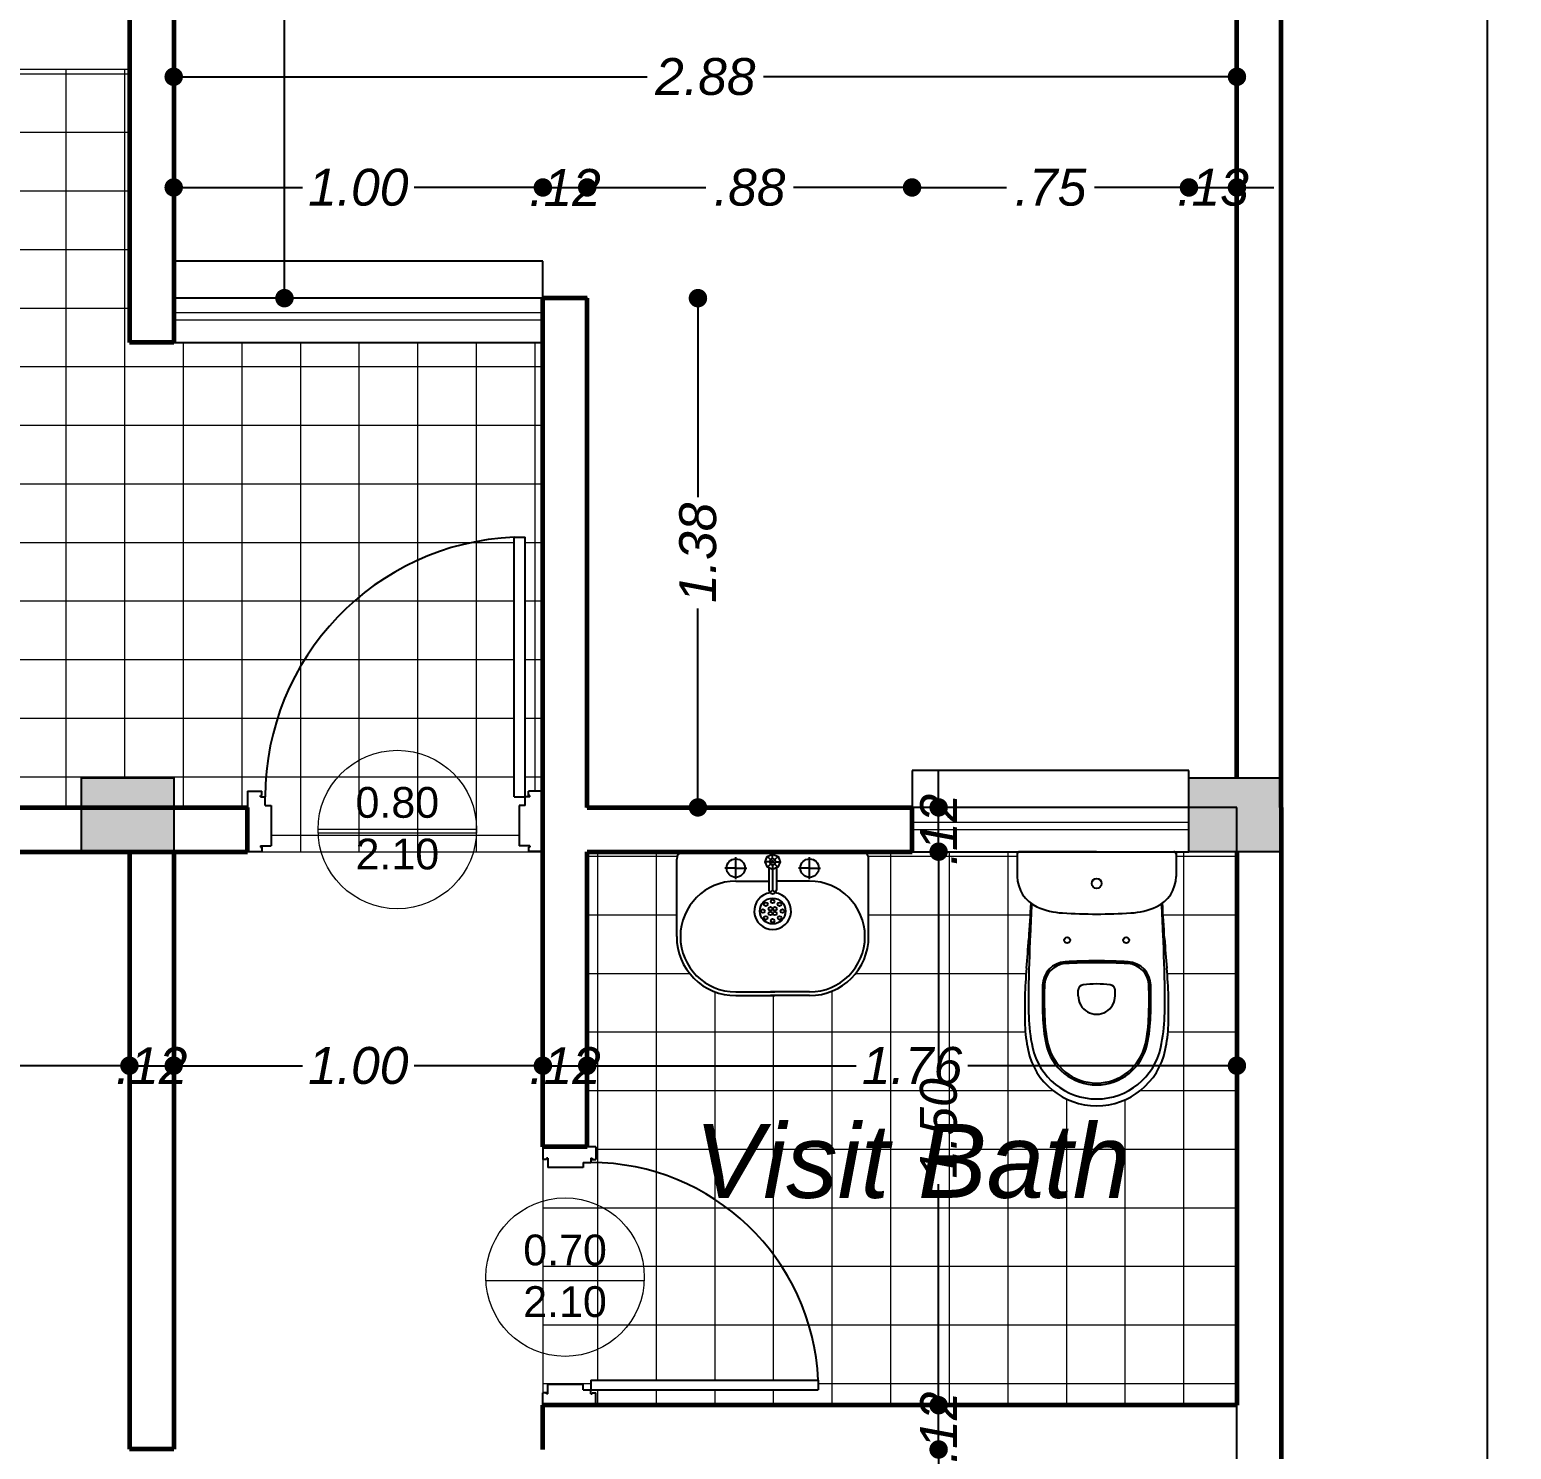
# Model space of a CAD drawing. Header units: metres. Extents: x 539 to 782, y 164 to 633.
# Drawn here: x 673.902 to 677.916, y 233.721 to 237.569 of the extents above; entities that cross this region are included whole.
import ezdxf
from ezdxf.enums import TextEntityAlignment as Align

# ---------------------------------------------------------------- set-up
doc = ezdxf.new("R2010")
doc.units = ezdxf.units.M
doc.header["$PDMODE"] = 35
for name, color, linetype, lineweight in [('01', 1, 'Continuous', 9), ('cota', 1, 'Continuous', 15), ('Mobiliario', 42, 'Continuous', 9), ('MURO', 4, 'Continuous', 60), ('Textura de Pisos', 252, 'Continuous', 13), ('ventanas', 2, 'Continuous', 25), ('vidrio', 131, 'Continuous', 15)]:
    doc.layers.add(name, color=color, linetype=linetype, lineweight=lineweight)
for name, color, linetype in [('AREAS', 2, 'Continuous'), ('Artefactos', 30, 'Continuous'), ('COLUMNAS', 6, 'Continuous'), ('PUERTAS', 16, 'Continuous'), ('TEXTO', 134, 'Continuous')]:
    doc.layers.add(name, color=color, linetype=linetype)
doc.styles.add('ARIAL', font='ariali.ttf')
doc.styles.add('STYLE1', font='ariali.ttf')
doc.styles.add('texto', font='arial.ttf')
doc.dimstyles.new('C_50', dxfattribs={"dimscale": 0.5, "dimtxt": 0.2, "dimasz": 0.1, "dimexe": 0.1, "dimexo": 0.1, "dimgap": 0.05, "dimtad": 0, "dimzin": 4, "dimdsep": 46, "dimtxsty": 'ARIAL', "dimblk": 'DOT', "dimcen": 0.09, "dimse1": 1, "dimse2": 1, "dimclrd": 1, "dimclre": 1, "dimclrt": 2, "dimadec": 0, "dimazin": 0, "dimtfac": 1, "dimtix": 1, "dimtmove": 2, "dimatfit": 3, "dimfxl": 1, "dimtolj": 1, "dimtzin": 0, "dimarcsym": 0})

# ---------------------------------------------------------------- blocks, each defined once
blk = doc.blocks.new('LAVAMANO SIMPLE')
for p, q in [((-0.0212, 0.3465), (-0.1697, 0.198)), ((0.198, 0.3394), (0.2727, 0.2647)), ((0.2051, 0.3465), (0.2797, 0.2718)), ((0.3394, 0.198), (0.2647, 0.2727)), ((0.3465, 0.2051), (0.2718, 0.2797)), ((-0.1697, 0.1697), (0, 0)), ((-0.0392, 0.1022), (-0.0604, 0.1234)), ((-0.018, 0.1234), (-0.0604, 0.081)), ((-0.018, 0.1234), (-0.0604, 0.081)), ((-0.0392, 0.1022), (-0.0604, 0.1234)), ((-0.0141, 0.1273), (0.0495, 0.0636)), ((-0.0392, 0.1022), (-0.018, 0.081)), ((-0.0392, 0.1022), (-0.018, 0.081)), ((0.0239, 0.038), (0.0664, 0.0805)), ((0.0735, 0.0735), (0.0735, 0.0835)), ((0.0255, 0.0255), (0.0735, 0.0735)), ((0.038, 0.0239), (0.0805, 0.0664)), ((0.1273, -0.0141), (0.0636, 0.0495)), ((0.0735, 0.0735), (0.0835, 0.0735)), ((0.011, 0.0195), (-0.001, 0.0195)), ((0.1697, -0.1697), (0, 0)), ((0.0134, 0.0255), (0.005, 0.0339)), ((0.0134, 0.0134), (0.005, 0.005)), ((0.0134, 0.0255), (0.011, 0.0195)), ((0.011, 0.0195), (0.0134, 0.0134)), ((0.0195, 0.028), (0.0134, 0.0255)), ((0.0134, 0.0134), (0.0195, 0.011)), ((0.0195, 0.0399), (0.0195, 0.028)), ((0.0255, 0.0255), (0.0195, 0.028)), ((0.0195, 0.011), (0.0255, 0.0134)), ((0.0195, 0.011), (0.0195, -0.001)), ((0.028, 0.0195), (0.0255, 0.0255)), ((0.0255, 0.0134), (0.028, 0.0195)), ((0.0255, 0.0134), (0.0339, 0.005)), ((0.0399, 0.0195), (0.028, 0.0195)), ((0.1234, -0.018), (0.081, -0.0604)), ((0.1022, -0.0392), (0.081, -0.018)), ((0.1022, -0.0392), (0.1234, -0.0604)), ((0.3465, -0.0212), (0.198, -0.1697))]:
    blk.add_line(p, q)
blk.add_lwpolyline([(0.0195, -0.001), (0.005, 0.005), (-0.001, 0.0195), (0.005, 0.0339), (0.0195, 0.0399), (0.0339, 0.0339), (0.0399, 0.0195), (0.0339, 0.005)], close=True)
for centre, radius in [((-0.0392, 0.1022), 0.025), ((-0.0392, 0.1022), 0.025), ((0.1138, 0.1138), 0.035), ((0.0952, 0.1324), 0.005), ((0.1138, 0.1401), 0.005), ((0.1138, 0.1226), 0.005), ((0.1324, 0.1324), 0.005), ((0.0876, 0.1138), 0.005), ((0.0952, 0.0952), 0.005), ((0.1051, 0.1138), 0.005), ((0.1138, 0.1051), 0.005), ((0.1138, 0.0876), 0.005), ((0.1226, 0.1138), 0.005), ((0.1324, 0.0952), 0.005), ((0.1401, 0.1138), 0.005), ((0.0195, 0.0195), 0.00277), ((0.1022, -0.0392), 0.025)]:
    blk.add_circle(centre, radius)
for centre, radius, start, end in [((0.0919, 0.2333), 0.15, 45, 225), ((0.0919, 0.2333), 0.16, 45, 135), ((0.2333, 0.0919), 0.16, 315, 45), ((-0.1556, 0.1838), 0.02, 135, 225), ((0.1138, 0.1138), 0.05, 232.6168, 217.3832), ((0.2333, 0.0919), 0.15, 225, 45), ((0.0735, 0.0735), 0.01, 314.9997, 135.0006), ((0.1838, -0.1556), 0.02, 225, 315)]:
    blk.add_arc(centre, radius, start, end)
blk = doc.blocks.new('INO')
for p, q in [((-0.05, 0.3905), (-0.05, 0.3757)), ((0.05, 0.3905), (0.05, 0.3757)), ((-0.215, 0.006), (-0.215, 0.067)), ((-0.215, 0.003), (-0.215, 0.064)), ((0.215, 0.006), (0.215, 0.067)), ((0.215, 0.003), (0.215, 0.064)), ((0, 0), (-0.209, 0)), ((0, 0), (0.209, 0))]:
    blk.add_line(p, q)
for centre, radius in [((-0.08, 0.24), 0.008), ((0.08, 0.24), 0.008), ((0, 0.086), 0.0135)]:
    blk.add_circle(centre, radius)
for centre, radius, start, end in [((0, 0.4985), 0.19, 90, 168.1162), ((0, 0.4985), 0.19, 11.8838, 90), ((0, 0.492), 0.178, 90, 167.7106), ((0, 0.492), 0.178, 12.2894, 90), ((0, 0.492), 0.14, 90, 167.7106), ((0, 0.492), 0.135, 90, 167.7106), ((0, 0.492), 0.14, 12.2894, 90), ((0, 0.492), 0.135, 12.2894, 90), ((0.2055, 0.4553), 0.4, 168.1162, 177.9759), ((0.2658, 0.4341), 0.45, 167.7106, 178.4657), ((0.2658, 0.4341), 0.412, 167.7106, 178.4657), ((-0.2658, 0.4341), 0.412, 1.5343, 12.2894), ((-0.2658, 0.4341), 0.45, 1.5343, 12.2894), ((-0.2055, 0.4553), 0.4, 2.0241, 11.8838), ((0.2658, 0.4341), 0.407, 167.7106, 178.4657), ((-0.2658, 0.4341), 0.407, 1.5343, 12.2894), ((1.005, 0.427), 1.2, 177.9759, 185.3183), ((1.115, 0.398), 1.3, 177.8769, 180.8943), ((1.115, 0.398), 1.262, 177.8769, 180.8943), ((1.115, 0.398), 1.257, 177.8769, 180.8943), ((-1.115, 0.398), 1.257, 359.1057, 2.1231), ((-1.115, 0.398), 1.262, 359.1057, 2.1231), ((-1.115, 0.398), 1.3, 359.1057, 2.1231), ((-1.005, 0.427), 1.2, 354.6817, 2.0241), ((0, 0.3905), 0.05, 360, 180), ((5.3143, 0.4748), 5.5, 181.0116, 182.6085), ((5.3143, 0.4748), 5.462, 181.0116, 181.1837), ((-0.0815, 0.3633), 0.065, 181.1837, 266.7423), ((5.3143, 0.4748), 5.457, 181.0116, 181.1837), ((-0.0815, 0.3633), 0.06, 181.1837, 266.7423), ((-0.035, 0.3757), 0.015, 180, 262.9459), ((0.035, 0.3757), 0.015, 277.0541, 0), ((0.0815, 0.3633), 0.06, 273.2577, 358.8163), ((0.0815, 0.3633), 0.065, 273.2577, 358.8163), ((-5.3143, 0.4748), 5.457, 358.8163, 358.9884), ((-5.3143, 0.4748), 5.462, 358.8163, 358.9884), ((-5.3143, 0.4748), 5.5, 357.3915, 358.9884), ((0, 0.6585), 0.3, 262.9459, 277.0541), ((-4.6749, -0.0505), 4.5, 3.6445, 4.6693), ((0, 1.796), 1.5, 266.7423, 273.2577), ((0, 1.796), 1.495, 266.7423, 273.2577), ((4.6749, -0.0505), 4.5, 175.3307, 176.3555), ((14.7915, 1.0927), 15, 183.27608, 183.64309), ((14.807, 0.8488), 15, 182.38527, 182.70469), ((-14.807, 0.8488), 15, 357.29531, 357.61473), ((-14.7915, 1.0927), 15, 356.35691, 356.72392), ((-0.0802, -0.0335), 0.2, 93.5384, 114.0151), ((0, -1.331), 1.5, 90, 93.5384), ((0, -1.331), 1.5, 86.4616, 90), ((0.0802, -0.0335), 0.2, 65.9849, 86.4616), ((-0.125, 0.067), 0.09, 114.0152, 180), ((0.125, 0.067), 0.09, 360, 65.9848), ((-0.209, 0.006), 0.006, 180, 270), ((0.209, 0.006), 0.006, 270, 0)]:
    blk.add_arc(centre, radius, start, end)
blk = doc.blocks.new('p 4')
for p, q in [((-0.0782, 0.852), (-0.0484, 0.852)), ((-0.0782, 0.1485), (-0.0782, 0.852)), ((-0.0484, 0.1485), (-0.0484, 0.852)), ((-0.8003, 0.1641), (-0.7612, 0.1641)), ((-0.8003, 0.1641), (-0.8003, 0)), ((-0.7612, 0.1524), (-0.7612, 0.1641)), ((-0.0391, 0.1524), (-0.0391, 0.1641)), ((0, 0.1641), (-0.0391, 0.1641)), ((0, 0.1641), (0, 0)), ((-0.7651, 0.1524), (-0.7612, 0.1524)), ((-0.7651, 0.1485), (-0.7651, 0.1524)), ((-0.7651, 0.1485), (-0.7519, 0.1485)), ((-0.7519, 0.1251), (-0.7519, 0.1485)), ((-0.7519, 0.1251), (-0.7363, 0.1251)), ((-0.7363, 0.1251), (-0.7363, 0.0156)), ((-0.0782, 0.1485), (-0.0484, 0.1485)), ((-0.0484, 0.1251), (-0.064, 0.1251)), ((-0.064, 0.1251), (-0.064, 0.0156)), ((-0.0352, 0.1485), (-0.0484, 0.1485)), ((-0.0484, 0.1251), (-0.0484, 0.1485)), ((-0.0352, 0.1524), (-0.0391, 0.1524)), ((-0.0352, 0.1485), (-0.0352, 0.1524)), ((-0.7651, 0.0156), (-0.7651, 0.0117)), ((-0.7651, 0.0156), (-0.7363, 0.0156)), ((-0.7651, 0.0117), (-0.7612, 0.0117)), ((-0.7612, 0.0117), (-0.7612, 0)), ((-0.0352, 0.0156), (-0.064, 0.0156)), ((-0.0391, 0.0117), (-0.0391, 0)), ((-0.0352, 0.0117), (-0.0391, 0.0117)), ((0, 0), (-0.0391, 0)), ((-0.0352, 0.0156), (-0.0352, 0.0117)), ((-0.8003, 0), (-0.7612, 0))]:
    blk.add_line(p, q)
blk.add_arc((-0.0472, 0.148), 0.7047, 92.5192, 179.9609)
blk = doc.blocks.new('_Dot')
at = {"color": 0, "linetype": 'ByBlock', "lineweight": -2}
blk.add_line((-0.5, 0), (-1, 0), dxfattribs=at)
at = {"color": 0, "linetype": 'ByBlock', "const_width": 0.5}
blk.add_lwpolyline([(-0.25, 0, 1), (0.25, 0, 1)], format="xyb", close=True, dxfattribs=at)
blk = doc.blocks.new('*D217')
at = {"layer": 'cota', "color": 1, "lineweight": -2, "transparency": 16777216}
for p, q in [((677.85, 243.2908), (677.85, 233.5371)), ((677.85, 223.3908), (677.85, 233.1444))]:
    blk.add_line(p, q, dxfattribs=at)
at = {"layer": 'Defpoints', "color": 0, "transparency": 16777216}
for p in [(677.2923, 243.3408), (677.2923, 223.3408), (677.85, 223.3408)]:
    blk.add_point(p, dxfattribs=at)
at = {"layer": 'cota', "color": 1, "lineweight": -2, "transparency": 16777216, "xscale": 0.05, "yscale": 0.05, "zscale": 0.05}
for p, rotation in [((677.85, 243.3408), 90), ((677.85, 223.3408), 270)]:
    blk.add_blockref('_Dot', p, dxfattribs=dict(at, rotation=rotation))
at = {"layer": 'cota', "color": 2, "transparency": 16777216, "insert": (677.85, 233.3408), "char_height": 0.1, "attachment_point": 5, "rotation": 90, "style": 'ARIAL'}
blk.add_mtext('\\A1;20.00', dxfattribs=at)
blk = doc.blocks.new('*D234')
at = {"layer": 'cota', "color": 1, "lineweight": -2, "transparency": 16777216}
for p, q in [((669.8423, 234.7609), (671.8239, 234.7609)), ((674.1223, 234.7609), (672.1406, 234.7609))]:
    blk.add_line(p, q, dxfattribs=at)
at = {"layer": 'Defpoints', "color": 0, "transparency": 16777216}
for p in [(669.7923, 234.8408), (674.1723, 234.8408), (674.1723, 234.7609)]:
    blk.add_point(p, dxfattribs=at)
at = {"layer": 'cota', "color": 1, "lineweight": -2, "transparency": 16777216, "xscale": 0.05, "yscale": 0.05, "zscale": 0.05, "rotation": 180}
blk.add_blockref('_Dot', (669.7923, 234.7609), dxfattribs=at)
at = {"layer": 'cota', "color": 1, "lineweight": -2, "transparency": 16777216, "xscale": 0.05, "yscale": 0.05, "zscale": 0.05}
blk.add_blockref('_Dot', (674.1723, 234.7609), dxfattribs=at)
at = {"layer": 'cota', "color": 2, "transparency": 16777216, "insert": (671.9823, 234.7609), "char_height": 0.1, "attachment_point": 5, "style": 'ARIAL'}
blk.add_mtext('\\A1;4.38', dxfattribs=at)
blk = doc.blocks.new('*D235')
at = {"layer": 'cota', "color": 1, "lineweight": -2, "transparency": 16777216}
for p, q in [((674.1223, 234.7609), (674.0723, 234.7609)), ((674.1723, 234.7609), (674.2923, 234.7609)), ((674.3423, 234.7609), (674.3923, 234.7609))]:
    blk.add_line(p, q, dxfattribs=at)
at = {"layer": 'Defpoints', "color": 0, "transparency": 16777216}
for p in [(674.1723, 234.8408), (674.2923, 234.7609), (674.2923, 234.7609)]:
    blk.add_point(p, dxfattribs=at)
at = {"layer": 'cota', "color": 1, "lineweight": -2, "transparency": 16777216, "xscale": 0.05, "yscale": 0.05, "zscale": 0.05}
blk.add_blockref('_Dot', (674.1723, 234.7609), dxfattribs=at)
at = {"layer": 'cota', "color": 1, "lineweight": -2, "transparency": 16777216, "xscale": 0.05, "yscale": 0.05, "zscale": 0.05, "rotation": 180}
blk.add_blockref('_Dot', (674.2923, 234.7609), dxfattribs=at)
at = {"layer": 'cota', "color": 2, "transparency": 16777216, "insert": (674.2323, 234.7609), "char_height": 0.1, "attachment_point": 5, "style": 'ARIAL'}
blk.add_mtext('\\A1;.12', dxfattribs=at)
blk = doc.blocks.new('*D236')
at = {"layer": 'cota', "color": 1, "lineweight": -2, "transparency": 16777216}
for p, q in [((674.3423, 234.7609), (674.641, 234.7609)), ((675.2423, 234.7609), (674.9435, 234.7609))]:
    blk.add_line(p, q, dxfattribs=at)
at = {"layer": 'Defpoints', "color": 0, "transparency": 16777216}
for p in [(674.2923, 234.7609), (675.2923, 234.7609), (675.2923, 234.7609)]:
    blk.add_point(p, dxfattribs=at)
at = {"layer": 'cota', "color": 1, "lineweight": -2, "transparency": 16777216, "xscale": 0.05, "yscale": 0.05, "zscale": 0.05, "rotation": 180}
blk.add_blockref('_Dot', (674.2923, 234.7609), dxfattribs=at)
at = {"layer": 'cota', "color": 1, "lineweight": -2, "transparency": 16777216, "xscale": 0.05, "yscale": 0.05, "zscale": 0.05}
blk.add_blockref('_Dot', (675.2923, 234.7609), dxfattribs=at)
at = {"layer": 'cota', "color": 2, "transparency": 16777216, "insert": (674.7923, 234.7609), "char_height": 0.1, "attachment_point": 5, "style": 'ARIAL'}
blk.add_mtext('\\A1;1.00', dxfattribs=at)
blk = doc.blocks.new('*D237')
at = {"layer": 'cota', "color": 1, "lineweight": -2, "transparency": 16777216}
for p, q in [((675.2423, 234.7609), (675.1923, 234.7609)), ((675.2923, 234.7609), (675.4123, 234.7609)), ((675.4623, 234.7609), (675.5123, 234.7609))]:
    blk.add_line(p, q, dxfattribs=at)
at = {"layer": 'Defpoints', "color": 0, "transparency": 16777216}
for p in [(675.2923, 234.7609), (675.4123, 234.7609), (675.4123, 234.7609)]:
    blk.add_point(p, dxfattribs=at)
at = {"layer": 'cota', "color": 1, "lineweight": -2, "transparency": 16777216, "xscale": 0.05, "yscale": 0.05, "zscale": 0.05}
blk.add_blockref('_Dot', (675.2923, 234.7609), dxfattribs=at)
at = {"layer": 'cota', "color": 1, "lineweight": -2, "transparency": 16777216, "xscale": 0.05, "yscale": 0.05, "zscale": 0.05, "rotation": 180}
blk.add_blockref('_Dot', (675.4123, 234.7609), dxfattribs=at)
at = {"layer": 'cota', "color": 2, "transparency": 16777216, "insert": (675.3523, 234.7609), "char_height": 0.1, "attachment_point": 5, "style": 'ARIAL'}
blk.add_mtext('\\A1;.12', dxfattribs=at)
blk = doc.blocks.new('*D238')
at = {"layer": 'cota', "color": 1, "lineweight": -2, "transparency": 16777216}
for p, q in [((675.4623, 234.7609), (676.1409, 234.7609)), ((677.1223, 234.7609), (676.4437, 234.7609))]:
    blk.add_line(p, q, dxfattribs=at)
at = {"layer": 'Defpoints', "color": 0, "transparency": 16777216}
for p in [(675.4123, 234.7609), (677.1723, 234.7609), (677.1723, 234.7609)]:
    blk.add_point(p, dxfattribs=at)
at = {"layer": 'cota', "color": 1, "lineweight": -2, "transparency": 16777216, "xscale": 0.05, "yscale": 0.05, "zscale": 0.05, "rotation": 180}
blk.add_blockref('_Dot', (675.4123, 234.7609), dxfattribs=at)
at = {"layer": 'cota', "color": 1, "lineweight": -2, "transparency": 16777216, "xscale": 0.05, "yscale": 0.05, "zscale": 0.05}
blk.add_blockref('_Dot', (677.1723, 234.7609), dxfattribs=at)
at = {"layer": 'cota', "color": 2, "transparency": 16777216, "insert": (676.2923, 234.7609), "char_height": 0.1, "attachment_point": 5, "style": 'ARIAL'}
blk.add_mtext('\\A1;1.76', dxfattribs=at)
blk = doc.blocks.new('*D261')
at = {"layer": 'cota', "color": 1, "lineweight": -2, "transparency": 16777216}
for p, q in [((676.3642, 233.6708), (676.3642, 233.372)), ((676.3642, 232.7708), (676.3642, 233.0695))]:
    blk.add_line(p, q, dxfattribs=at)
at = {"layer": 'Defpoints', "color": 0, "transparency": 16777216}
for p in [(676.3642, 233.7208), (676.3642, 233.7208), (676.6057, 232.7208)]:
    blk.add_point(p, dxfattribs=at)
at = {"layer": 'cota', "color": 1, "lineweight": -2, "transparency": 16777216, "xscale": 0.05, "yscale": 0.05, "zscale": 0.05}
for p, rotation in [((676.3642, 233.7208), 90), ((676.3642, 232.7208), 270)]:
    blk.add_blockref('_Dot', p, dxfattribs=dict(at, rotation=rotation))
at = {"layer": 'cota', "color": 2, "transparency": 16777216, "insert": (676.3642, 233.2208), "char_height": 0.1, "attachment_point": 5, "rotation": 90, "style": 'ARIAL'}
blk.add_mtext('\\A1;1.00', dxfattribs=at)
blk = doc.blocks.new('*D262')
at = {"layer": 'cota', "color": 1, "lineweight": -2, "transparency": 16777216}
for p, q in [((676.3642, 233.8908), (676.3642, 233.9408)), ((676.3642, 233.7208), (676.3642, 233.8408)), ((676.3642, 233.6708), (676.3642, 233.6208))]:
    blk.add_line(p, q, dxfattribs=at)
at = {"layer": 'Defpoints', "color": 0, "transparency": 16777216}
for p in [(676.3642, 233.8408), (676.3642, 233.8408), (676.3642, 233.7208)]:
    blk.add_point(p, dxfattribs=at)
at = {"layer": 'cota', "color": 1, "lineweight": -2, "transparency": 16777216, "xscale": 0.05, "yscale": 0.05, "zscale": 0.05}
for p, rotation in [((676.3642, 233.8408), 270), ((676.3642, 233.7208), 90)]:
    blk.add_blockref('_Dot', p, dxfattribs=dict(at, rotation=rotation))
at = {"layer": 'cota', "color": 2, "transparency": 16777216, "insert": (676.3642, 233.7808), "char_height": 0.1, "attachment_point": 5, "rotation": 90, "style": 'ARIAL'}
blk.add_mtext('\\A1;.12', dxfattribs=at)
blk = doc.blocks.new('*D263')
at = {"layer": 'cota', "color": 1, "lineweight": -2, "transparency": 16777216}
for p, q in [((676.3642, 235.2908), (676.3642, 234.742)), ((676.3642, 233.8908), (676.3642, 234.4395))]:
    blk.add_line(p, q, dxfattribs=at)
at = {"layer": 'Defpoints', "color": 0, "transparency": 16777216}
for p in [(676.3642, 235.3408), (676.3642, 235.3408), (676.3642, 233.8408)]:
    blk.add_point(p, dxfattribs=at)
at = {"layer": 'cota', "color": 1, "lineweight": -2, "transparency": 16777216, "xscale": 0.05, "yscale": 0.05, "zscale": 0.05}
for p, rotation in [((676.3642, 235.3408), 90), ((676.3642, 233.8408), 270)]:
    blk.add_blockref('_Dot', p, dxfattribs=dict(at, rotation=rotation))
at = {"layer": 'cota', "color": 2, "transparency": 16777216, "insert": (676.3642, 234.5908), "char_height": 0.1, "attachment_point": 5, "rotation": 90, "style": 'ARIAL'}
blk.add_mtext('\\A1;1.50', dxfattribs=at)
blk = doc.blocks.new('*D264')
at = {"layer": 'cota', "color": 1, "lineweight": -2, "transparency": 16777216}
for p, q in [((676.3642, 235.5108), (676.3642, 235.5608)), ((676.3642, 235.3408), (676.3642, 235.4608)), ((676.3642, 235.2908), (676.3642, 235.2408))]:
    blk.add_line(p, q, dxfattribs=at)
at = {"layer": 'Defpoints', "color": 0, "transparency": 16777216}
for p in [(676.3642, 235.4608), (676.6366, 235.4608), (676.3642, 235.3408)]:
    blk.add_point(p, dxfattribs=at)
at = {"layer": 'cota', "color": 1, "lineweight": -2, "transparency": 16777216, "xscale": 0.05, "yscale": 0.05, "zscale": 0.05}
for p, rotation in [((676.3642, 235.4608), 270), ((676.3642, 235.3408), 90)]:
    blk.add_blockref('_Dot', p, dxfattribs=dict(at, rotation=rotation))
at = {"layer": 'cota', "color": 2, "transparency": 16777216, "insert": (676.3642, 235.4008), "char_height": 0.1, "attachment_point": 5, "rotation": 90, "style": 'ARIAL'}
blk.add_mtext('\\A1;.12', dxfattribs=at)
blk = doc.blocks.new('*D740')
at = {"layer": 'cota', "color": 1, "lineweight": -2, "transparency": 16777216}
for p, q in [((674.3423, 237.1408), (674.641, 237.1408)), ((675.2423, 237.1408), (674.9435, 237.1408))]:
    blk.add_line(p, q, dxfattribs=at)
at = {"layer": 'Defpoints', "color": 0, "transparency": 16777216}
for p in [(675.2923, 237.1408), (674.2923, 236.8408), (675.2923, 236.8408)]:
    blk.add_point(p, dxfattribs=at)
at = {"layer": 'cota', "color": 1, "lineweight": -2, "transparency": 16777216, "xscale": 0.05, "yscale": 0.05, "zscale": 0.05, "rotation": 180}
blk.add_blockref('_Dot', (674.2923, 237.1408), dxfattribs=at)
at = {"layer": 'cota', "color": 1, "lineweight": -2, "transparency": 16777216, "xscale": 0.05, "yscale": 0.05, "zscale": 0.05}
blk.add_blockref('_Dot', (675.2923, 237.1408), dxfattribs=at)
at = {"layer": 'cota', "color": 2, "transparency": 16777216, "insert": (674.7923, 237.1408), "char_height": 0.1, "attachment_point": 5, "style": 'ARIAL'}
blk.add_mtext('\\A1;1.00', dxfattribs=at)
blk = doc.blocks.new('*D741')
at = {"layer": 'cota', "color": 1, "lineweight": -2, "transparency": 16777216}
for p, q in [((675.2423, 237.1408), (675.1923, 237.1408)), ((675.2923, 237.1408), (675.4123, 237.1408)), ((675.4623, 237.1408), (675.5123, 237.1408))]:
    blk.add_line(p, q, dxfattribs=at)
at = {"layer": 'Defpoints', "color": 0, "transparency": 16777216}
for p in [(675.4123, 237.1408), (675.2923, 236.8408), (675.4123, 236.8408)]:
    blk.add_point(p, dxfattribs=at)
at = {"layer": 'cota', "color": 1, "lineweight": -2, "transparency": 16777216, "xscale": 0.05, "yscale": 0.05, "zscale": 0.05}
blk.add_blockref('_Dot', (675.2923, 237.1408), dxfattribs=at)
at = {"layer": 'cota', "color": 1, "lineweight": -2, "transparency": 16777216, "xscale": 0.05, "yscale": 0.05, "zscale": 0.05, "rotation": 180}
blk.add_blockref('_Dot', (675.4123, 237.1408), dxfattribs=at)
at = {"layer": 'cota', "color": 2, "transparency": 16777216, "insert": (675.3523, 237.1408), "char_height": 0.1, "attachment_point": 5, "style": 'ARIAL'}
blk.add_mtext('\\A1;.12', dxfattribs=at)
blk = doc.blocks.new('*D742')
at = {"layer": 'cota', "color": 1, "lineweight": -2, "transparency": 16777216}
for p, q in [((675.4623, 237.1408), (675.7336, 237.1408)), ((676.2423, 237.1408), (675.9709, 237.1408))]:
    blk.add_line(p, q, dxfattribs=at)
at = {"layer": 'Defpoints', "color": 0, "transparency": 16777216}
for p in [(676.2923, 237.1408), (675.4123, 236.8408), (676.2923, 235.4608)]:
    blk.add_point(p, dxfattribs=at)
at = {"layer": 'cota', "color": 1, "lineweight": -2, "transparency": 16777216, "xscale": 0.05, "yscale": 0.05, "zscale": 0.05, "rotation": 180}
blk.add_blockref('_Dot', (675.4123, 237.1408), dxfattribs=at)
at = {"layer": 'cota', "color": 1, "lineweight": -2, "transparency": 16777216, "xscale": 0.05, "yscale": 0.05, "zscale": 0.05}
blk.add_blockref('_Dot', (676.2923, 237.1408), dxfattribs=at)
at = {"layer": 'cota', "color": 2, "transparency": 16777216, "insert": (675.8523, 237.1408), "char_height": 0.1, "attachment_point": 5, "style": 'ARIAL'}
blk.add_mtext('\\A1;.88', dxfattribs=at)
blk = doc.blocks.new('*D743')
at = {"layer": 'cota', "color": 1, "lineweight": -2, "transparency": 16777216}
for p, q in [((676.3423, 237.1408), (676.5481, 237.1408)), ((676.9923, 237.1408), (676.7865, 237.1408))]:
    blk.add_line(p, q, dxfattribs=at)
at = {"layer": 'Defpoints', "color": 0, "transparency": 16777216}
for p in [(677.0423, 237.1408), (676.2923, 235.4608), (677.0423, 235.4608)]:
    blk.add_point(p, dxfattribs=at)
at = {"layer": 'cota', "color": 1, "lineweight": -2, "transparency": 16777216, "xscale": 0.05, "yscale": 0.05, "zscale": 0.05, "rotation": 180}
blk.add_blockref('_Dot', (676.2923, 237.1408), dxfattribs=at)
at = {"layer": 'cota', "color": 1, "lineweight": -2, "transparency": 16777216, "xscale": 0.05, "yscale": 0.05, "zscale": 0.05}
blk.add_blockref('_Dot', (677.0423, 237.1408), dxfattribs=at)
at = {"layer": 'cota', "color": 2, "transparency": 16777216, "insert": (676.6673, 237.1408), "char_height": 0.1, "attachment_point": 5, "style": 'ARIAL'}
blk.add_mtext('\\A1;.75', dxfattribs=at)
blk = doc.blocks.new('*D744')
at = {"layer": 'cota', "color": 1, "lineweight": -2, "transparency": 16777216}
for p, q in [((676.9923, 237.1408), (676.9423, 237.1408)), ((677.0423, 237.1408), (677.1723, 237.1408)), ((677.2223, 237.1408), (677.2723, 237.1408))]:
    blk.add_line(p, q, dxfattribs=at)
at = {"layer": 'Defpoints', "color": 0, "transparency": 16777216}
for p in [(677.1723, 237.1408), (677.1723, 235.5408), (677.0423, 235.4608)]:
    blk.add_point(p, dxfattribs=at)
at = {"layer": 'cota', "color": 1, "lineweight": -2, "transparency": 16777216, "xscale": 0.05, "yscale": 0.05, "zscale": 0.05}
blk.add_blockref('_Dot', (677.0423, 237.1408), dxfattribs=at)
at = {"layer": 'cota', "color": 1, "lineweight": -2, "transparency": 16777216, "xscale": 0.05, "yscale": 0.05, "zscale": 0.05, "rotation": 180}
blk.add_blockref('_Dot', (677.1723, 237.1408), dxfattribs=at)
at = {"layer": 'cota', "color": 2, "transparency": 16777216, "insert": (677.1073, 237.1408), "char_height": 0.1, "attachment_point": 5, "style": 'ARIAL'}
blk.add_mtext('\\A1;.13', dxfattribs=at)
blk = doc.blocks.new('*D745')
at = {"layer": 'cota', "color": 1, "lineweight": -2, "transparency": 16777216}
for p, q in [((674.3423, 237.4408), (675.5749, 237.4408)), ((677.1223, 237.4408), (675.8897, 237.4408))]:
    blk.add_line(p, q, dxfattribs=at)
at = {"layer": 'Defpoints', "color": 0, "transparency": 16777216}
for p in [(677.1723, 237.4408), (674.2923, 236.8408), (677.1723, 235.5408)]:
    blk.add_point(p, dxfattribs=at)
at = {"layer": 'cota', "color": 1, "lineweight": -2, "transparency": 16777216, "xscale": 0.05, "yscale": 0.05, "zscale": 0.05, "rotation": 180}
blk.add_blockref('_Dot', (674.2923, 237.4408), dxfattribs=at)
at = {"layer": 'cota', "color": 1, "lineweight": -2, "transparency": 16777216, "xscale": 0.05, "yscale": 0.05, "zscale": 0.05}
blk.add_blockref('_Dot', (677.1723, 237.4408), dxfattribs=at)
at = {"layer": 'cota', "color": 2, "transparency": 16777216, "insert": (675.7323, 237.4408), "char_height": 0.1, "attachment_point": 5, "style": 'ARIAL'}
blk.add_mtext('\\A1;2.88', dxfattribs=at)
blk = doc.blocks.new('*D746')
at = {"layer": 'cota', "color": 1, "lineweight": -2, "transparency": 16777216}
for p, q in [((674.5923, 239.9108), (674.5923, 238.5583)), ((674.5923, 236.8908), (674.5923, 238.2432))]:
    blk.add_line(p, q, dxfattribs=at)
at = {"layer": 'Defpoints', "color": 0, "transparency": 16777216}
for p in [(674.2923, 239.9608), (674.2923, 236.8408), (674.5923, 236.8408)]:
    blk.add_point(p, dxfattribs=at)
at = {"layer": 'cota', "color": 1, "lineweight": -2, "transparency": 16777216, "xscale": 0.05, "yscale": 0.05, "zscale": 0.05}
for p, rotation in [((674.5923, 239.9608), 90), ((674.5923, 236.8408), 270)]:
    blk.add_blockref('_Dot', p, dxfattribs=dict(at, rotation=rotation))
at = {"layer": 'cota', "color": 2, "transparency": 16777216, "insert": (674.5923, 238.4008), "char_height": 0.1, "attachment_point": 5, "rotation": 90, "style": 'ARIAL'}
blk.add_mtext('\\A1;3.12', dxfattribs=at)
blk = doc.blocks.new('*D747')
at = {"layer": 'cota', "color": 1, "lineweight": -2, "transparency": 16777216}
for p, q in [((675.7123, 236.7908), (675.7123, 236.3019)), ((675.7123, 235.5108), (675.7123, 235.9996))]:
    blk.add_line(p, q, dxfattribs=at)
at = {"layer": 'Defpoints', "color": 0, "transparency": 16777216}
for p in [(675.4123, 236.8408), (675.4123, 235.4608), (675.7123, 235.4608)]:
    blk.add_point(p, dxfattribs=at)
at = {"layer": 'cota', "color": 1, "lineweight": -2, "transparency": 16777216, "xscale": 0.05, "yscale": 0.05, "zscale": 0.05}
for p, rotation in [((675.7123, 236.8408), 90), ((675.7123, 235.4608), 270)]:
    blk.add_blockref('_Dot', p, dxfattribs=dict(at, rotation=rotation))
at = {"layer": 'cota', "color": 2, "transparency": 16777216, "insert": (675.7123, 236.1508), "char_height": 0.1, "attachment_point": 5, "rotation": 90, "style": 'ARIAL'}
blk.add_mtext('\\A1;1.38', dxfattribs=at)

msp = doc.modelspace()

# ---------------------------------------------------------------- hatches: boundary and pattern name
at = {"layer": 'COLUMNAS'}
h = msp.add_hatch(color=256, dxfattribs=at)
h.dxf.hatch_style = 1
h.paths.add_polyline_path([(674.2923, 235.3408), (674.0423, 235.3408), (674.0423, 235.5408), (674.2923, 235.5408)])
h = msp.add_hatch(color=256, dxfattribs=at)
h.dxf.hatch_style = 1
h.paths.add_polyline_path([(677.2923, 235.3408), (677.0423, 235.3408), (677.0423, 235.5408), (677.2923, 235.5408)])
at = {"layer": 'Textura de Pisos', "ltscale": 0.01}
h = msp.add_hatch(dxfattribs=at)
h.set_pattern_fill('NET,_O', color=256, scale=0.05)
h.set_pattern_definition([(0, (478.89736, 102.3527), (0, 0.15875), []), (90, (478.89736, 102.3527), (-0.15875, 1e-17), [])])
h.paths.add_polyline_path([(674.1723, 237.4605), (673.627, 237.4605), (673.627, 239.2908), (673.327, 239.2908), (673.327, 239.8408), (672.7019, 239.8408), (672.7019, 239.2946), (672.4271, 239.2946), (672.4271, 237.4605, -0.999945), (671.8771, 237.4605), (671.877, 239.7966), (671.8379, 239.7966), (671.8379, 239.8122), (671.8286, 239.8122), (671.8286, 239.1087), (671.7988, 239.1087), (671.7988, 239.8122), (671.8286, 239.8122), (671.8286, 239.8357), (671.813, 239.8357), (671.813, 239.9451), (671.8379, 239.9451), (671.8379, 239.9608), (671.1158, 239.9608), (671.1158, 239.9451), (671.1407, 239.9451), (671.1407, 239.8357), (671.1251, 239.8357), (671.1251, 239.8122), (671.1158, 239.8122), (671.1158, 239.7966), (671.0767, 239.7966), (671.0767, 239.8408), (670.7923, 239.8408), (669.8723, 239.8408), (669.8723, 239.7108), (669.7923, 239.7108), (669.7923, 237.8408), (669.7923, 235.5908), (669.8723, 235.5908), (669.8723, 235.5049), (669.9114, 235.5049), (669.9114, 235.4893), (669.9363, 235.4893), (669.9363, 235.3798), (669.9207, 235.3798), (669.9207, 235.3564), (669.9505, 235.3564), (669.9505, 235.3408), (670.6335, 235.3408), (670.6335, 235.3564), (670.6242, 235.3564), (670.6242, 235.3798), (670.6085, 235.3798), (670.6085, 235.4893), (670.6335, 235.4893), (670.6335, 235.5049), (670.6726, 235.5049), (670.6726, 235.4608), (671.7923, 235.4608), (671.7923, 235.9606), (673.7923, 235.9606), (673.7923, 235.4608), (674.0423, 235.4608), (674.0423, 235.5408), (674.2923, 235.5408), (674.2923, 235.4608), (674.492, 235.4608), (674.492, 235.5053), (674.5311, 235.5053), (674.5311, 235.4897), (674.5404, 235.4897), (674.5404, 235.4662), (674.556, 235.4662), (674.556, 235.3568), (674.5311, 235.3568), (674.5311, 235.3408), (675.2532, 235.3408), (675.2532, 235.3568), (675.2283, 235.3568), (675.2283, 235.4662), (675.2439, 235.4662), (675.2439, 235.4897), (675.2141, 235.4897), (675.2141, 236.1931), (675.2439, 236.1931), (675.2439, 235.4897), (675.2532, 235.4897), (675.2532, 235.5053), (675.2923, 235.5053), (675.2923, 236.7208), (674.2923, 236.7208), (674.1723, 236.7208)])
h.paths.add_polyline_path([(671.5133, 236.138), (671.5133, 235.5422), (671.4783, 235.5422), (671.4783, 235.5071), (670.9175, 235.5071), (670.9175, 235.5422), (670.8824, 235.5422), (670.8824, 236.138), (670.9175, 236.138), (670.9175, 236.159), (671.0226, 236.159), (671.0226, 236.138)], flags=16)
h.paths.add_polyline_path([(670.8932, 238.6909, -1), (671.2332, 238.6909, -1)], flags=16)
h.paths.add_polyline_path([(670.488, 238.3321, -1), (670.828, 238.3321, -1)], flags=16)
h.paths.add_polyline_path([(672.8191, 239.2413), (672.8191, 239.2596), (672.7257, 239.2596), (672.7255, 239.8196), (673.2855, 239.8198), (673.2857, 239.2598), (673.1924, 239.2598), (673.1924, 239.2414)], flags=16)
h.paths.add_polyline_path([(670.1962, 238.8665, -1), (670.8962, 238.8665, -1)], flags=16)
h.paths.add_polyline_path([(670.8602, 239.1189, -1), (671.2002, 239.1189, -1)], flags=16)
h.paths.add_polyline_path([(669.9326, 238.5178, -1), (670.2726, 238.5178, -1)], flags=16)
h.paths.add_polyline_path([(670.4578, 239.4011, -1), (670.7978, 239.4011, -1)], flags=16)
h.paths.add_polyline_path([(669.9116, 239.1455, -1), (670.2516, 239.1455, -1)], flags=16)
h = msp.add_hatch(dxfattribs=at)
h.set_pattern_fill('NET,_O', color=256, scale=0.05)
h.set_pattern_definition([(0, (484.46475, 97.85095), (0, 0.15875), []), (90, (484.46475, 97.85095), (-0.15875, 1e-17), [])])
h.paths.add_polyline_path([(677.1723, 235.3408), (677.0423, 235.3408), (677.0073, 235.3408), (677.0073, 235.2768), (677.0073, 235.2738, -0.238984), (676.9705, 235.2012, -0.001601), (676.9763, 235.1053, 0.004472), (676.9821, 235.025, -0.032048), (676.9865, 234.8714, -0.043048), (676.9782, 234.8031, -0.354689), (676.7923, 234.6523, -0.354689), (676.6064, 234.8031, -0.043048), (676.598, 234.8714, -0.032048), (676.6025, 235.025, 0.004472), (676.6083, 235.1053, -0.001601), (676.6141, 235.2012, -0.238984), (676.5773, 235.2738), (676.5773, 235.3408), (676.2923, 235.3408), (676.1547, 235.3408, -0.414214), (676.1747, 235.3208), (676.1747, 235.1108, -0.414214), (676.0147, 234.9508), (675.9091, 234.9508), (675.8147, 234.9508, -0.414214), (675.6547, 235.1108), (675.6547, 235.3208, -0.414214), (675.6747, 235.3408), (675.4123, 235.3408), (675.4123, 234.5408), (675.4359, 234.5408), (675.4359, 234.5066), (675.4257, 234.5066), (675.4257, 234.51), (675.4222, 234.51), (675.4222, 234.4984), (675.4017, 234.4984), (675.4017, 234.4847), (675.306, 234.4847), (675.306, 234.51), (675.3025, 234.51), (675.3025, 234.5066), (675.2923, 234.5066), (675.2923, 233.8747), (675.3025, 233.8747), (675.3025, 233.8713), (675.306, 233.8713), (675.306, 233.8965), (675.4017, 233.8965), (675.4017, 233.8828), (675.4222, 233.8828), (675.4222, 233.9089), (676.0378, 233.9089), (676.0378, 233.8828), (675.4222, 233.8828), (675.4222, 233.8713), (675.4257, 233.8713), (675.4257, 233.8747), (675.4359, 233.8747), (675.4359, 233.8408), (677.1723, 233.8408)])

# ---------------------------------------------------------------- linework, layer by layer
at = {"layer": '01', "ltscale": 0.02}
for p, q in [((675.1127, 235.4008), (674.6834, 235.4008)), ((675.1127, 235.3908), (674.6836, 235.3908)), ((675.567, 234.1779), (675.1378, 234.1779))]:
    msp.add_line(p, q, dxfattribs=at)
for centre in [(674.898, 235.4008), (675.3523, 234.1879)]:
    msp.add_circle(centre, 0.2147, dxfattribs=at)
at = {"layer": 'AREAS'}
msp.add_lwpolyline([(677.1723, 235.4608), (675.4123, 235.4608), (675.4123, 236.8408), (674.2923, 236.8408), (674.2923, 239.9608), (669.6723, 239.9608), (669.6723, 230.9608), (668.2923, 230.9608), (668.2923, 227.3408), (669.2923, 226.3408), (677.1723, 226.3408), (677.1723, 235.4608)], dxfattribs=at)
at = {"layer": 'COLUMNAS'}
for points in [[(674.2923, 235.3408), (674.0423, 235.3408), (674.0423, 235.5408), (674.2923, 235.5408), (674.2923, 235.3408)], [(677.2923, 235.3408), (677.0423, 235.3408), (677.0423, 235.5408), (677.2923, 235.5408), (677.2923, 235.3408)]]:
    msp.add_lwpolyline(points, dxfattribs=at)
at = {"layer": 'Mobiliario'}
msp.add_line((674.1723, 237.4605), (673.627, 237.4605), dxfattribs=at)
at = {"layer": 'MURO'}
for p, q in [((677.2923, 235.4608), (677.2923, 243.3408)), ((677.1723, 235.5408), (677.1723, 243.2208)), ((674.2923, 239.9608), (674.2923, 236.7208)), ((674.1723, 239.8408), (674.1723, 236.7208)), ((675.2923, 234.5408), (675.2923, 236.8408)), ((675.4123, 236.8408), (675.2923, 236.8408)), ((675.4123, 235.4608), (675.4123, 236.8408)), ((674.2923, 236.7208), (674.1723, 236.7208)), ((670.6723, 235.4608), (674.4923, 235.4608)), ((674.4923, 235.3408), (674.4923, 235.4608)), ((675.4123, 235.4608), (676.2923, 235.4608)), ((676.2923, 235.3408), (676.2923, 235.4608)), ((677.2923, 235.4608), (677.2923, 233.8408)), ((670.6723, 235.3408), (674.4923, 235.3408)), ((674.1723, 235.3408), (674.1723, 233.7215)), ((674.2923, 235.3408), (674.2923, 233.7215)), ((675.4123, 235.3408), (676.2923, 235.3408)), ((675.4123, 234.5408), (675.4123, 235.3408)), ((677.1723, 235.3408), (677.1723, 233.8408)), ((675.4123, 234.5408), (675.2923, 234.5408)), ((677.1723, 233.8408), (675.2923, 233.8408)), ((675.2923, 233.7208), (675.2923, 233.8408)), ((677.2923, 233.8408), (677.2923, 229.3408)), ((674.2923, 233.7215), (674.1723, 233.7215))]:
    msp.add_line(p, q, dxfattribs=at)
at = {"layer": 'Textura de Pisos', "ltscale": 0.01}
for p, q in [((674.4923, 235.3408), (675.2923, 235.3408)), ((675.2923, 234.5408), (675.2923, 233.8408))]:
    msp.add_line(p, q, dxfattribs=at)
at = {"layer": 'Textura de Pisos'}
msp.add_lwpolyline([(677.2923, 243.3408), (665.2923, 243.3408), (665.2923, 227.3408, 0.414214), (669.2923, 223.3408), (677.2923, 223.3408)], format="xyb", close=True, dxfattribs=at)
at = {"layer": 'ventanas'}
for p, q in [((675.2923, 236.9408), (674.2923, 236.9408)), ((675.2923, 236.8408), (675.2923, 236.9408)), ((674.2923, 236.7208), (675.2923, 236.7208)), ((677.0423, 235.5608), (676.2923, 235.5608)), ((676.2923, 235.5608), (676.2923, 235.4608)), ((677.0423, 235.4608), (677.0423, 235.5608)), ((676.2923, 235.3408), (677.0423, 235.3408))]:
    msp.add_line(p, q, dxfattribs=at)
at = {"layer": 'vidrio'}
for p, q in [((674.2923, 236.8024), (675.2923, 236.8024)), ((674.2923, 236.7824), (675.2923, 236.7824)), ((676.2923, 235.4208), (677.0423, 235.4208)), ((676.2923, 235.4008), (677.0423, 235.4008))]:
    msp.add_line(p, q, dxfattribs=at)

# ---------------------------------------------------------------- block references
at = {"layer": 'Artefactos'}
for name, p, rotation in [('LAVAMANO SIMPLE', (675.9147, 235.3408), 225.0000000000094), ('INO', (676.7923, 235.3408), 180)]:
    msp.add_blockref(name, p, dxfattribs=dict(at, rotation=rotation))
at = {"layer": 'PUERTAS'}
msp.add_blockref('p 4', (675.2923, 235.3411), dxfattribs=at)
at = {"layer": 'PUERTAS', "xscale": 0.8750223536967496, "yscale": 0.8750223536967496, "zscale": 0.8750223536967496, "rotation": 269.9999997588997}
msp.add_blockref('p 4', (675.2923, 233.8405), dxfattribs=at)

# ---------------------------------------------------------------- texts
at = {"layer": '01', "ltscale": 0.02, "style": 'texto'}
for s, p in [('0.80', (674.898, 235.4327)), ('2.10', (674.8982, 235.2928)), ('0.70', (675.3524, 234.2199)), ('2.10', (675.3523, 234.08))]:
    msp.add_text(s, height=0.08331, rotation=359.9886, dxfattribs=at).set_placement(p, align=Align.CENTER)
at = {"layer": 'TEXTO', "style": 'STYLE1'}
msp.add_text('Visit Bath', height=0.2, rotation=360, dxfattribs=at).set_placement((676.2929, 234.4027), align=Align.CENTER)

# ---------------------------------------------------------------- dimensions: what is measured, and where the dimension line sits
at = {"layer": 'cota'}
for base, p1, p2, picture, middle in [((677.85, 223.3408), (677.2923, 243.3408), (677.2923, 223.3408), '*D217', (677.85, 233.3408)), ((674.5923, 236.8408), (674.2923, 239.9608), (674.2923, 236.8408), '*D746', (674.5923, 238.4008)), ((675.7123, 235.4608), (675.4123, 236.8408), (675.4123, 235.4608), '*D747', (675.7123, 236.1508)), ((676.3642, 235.4608), (676.3642, 235.3408), (676.6366, 235.4608), '*D264', (676.3642, 235.4008)), ((676.3642, 235.3408), (676.3642, 233.8408), (676.3642, 235.3408), '*D263', (676.3642, 234.5908)), ((676.3642, 233.8408), (676.3642, 233.7208), (676.3642, 233.8408), '*D262', (676.3642, 233.7808)), ((676.3642, 233.7208), (676.6057, 232.7208), (676.3642, 233.7208), '*D261', (676.3642, 233.2208))]:
    dim = msp.add_linear_dim(base=base, p1=p1, p2=p2, angle=90, dimstyle='C_50', dxfattribs=at)
    dim.commit()
    dim.dimension.update_dxf_attribs({"geometry": picture, "text_midpoint": middle})
for base, p1, p2, picture, middle in [((677.1723, 237.4408), (674.2923, 236.8408), (677.1723, 235.5408), '*D745', (675.7323, 237.4408)), ((675.2923, 237.1408), (674.2923, 236.8408), (675.2923, 236.8408), '*D740', (674.7923, 237.1408)), ((675.4123, 237.1408), (675.2923, 236.8408), (675.4123, 236.8408), '*D741', (675.3523, 237.1408)), ((676.2923, 237.1408), (675.4123, 236.8408), (676.2923, 235.4608), '*D742', (675.8523, 237.1408)), ((677.0423, 237.1408), (676.2923, 235.4608), (677.0423, 235.4608), '*D743', (676.6673, 237.1408)), ((677.1723, 237.1408), (677.0423, 235.4608), (677.1723, 235.5408), '*D744', (677.1073, 237.1408)), ((674.1723, 234.7609), (669.7923, 234.8408), (674.1723, 234.8408), '*D234', (671.9823, 234.7609)), ((674.2923, 234.7609), (674.1723, 234.8408), (674.2923, 234.7609), '*D235', (674.2323, 234.7609)), ((675.2923, 234.7609), (674.2923, 234.7609), (675.2923, 234.7609), '*D236', (674.7923, 234.7609)), ((675.4123, 234.7609), (675.2923, 234.7609), (675.4123, 234.7609), '*D237', (675.3523, 234.7609)), ((677.1723, 234.7609), (675.4123, 234.7609), (677.1723, 234.7609), '*D238', (676.2923, 234.7609))]:
    dim = msp.add_linear_dim(base=base, p1=p1, p2=p2, dimstyle='C_50', dxfattribs=at)
    dim.commit()
    dim.dimension.update_dxf_attribs({"geometry": picture, "text_midpoint": middle})

doc.saveas('drawing.dxf')
